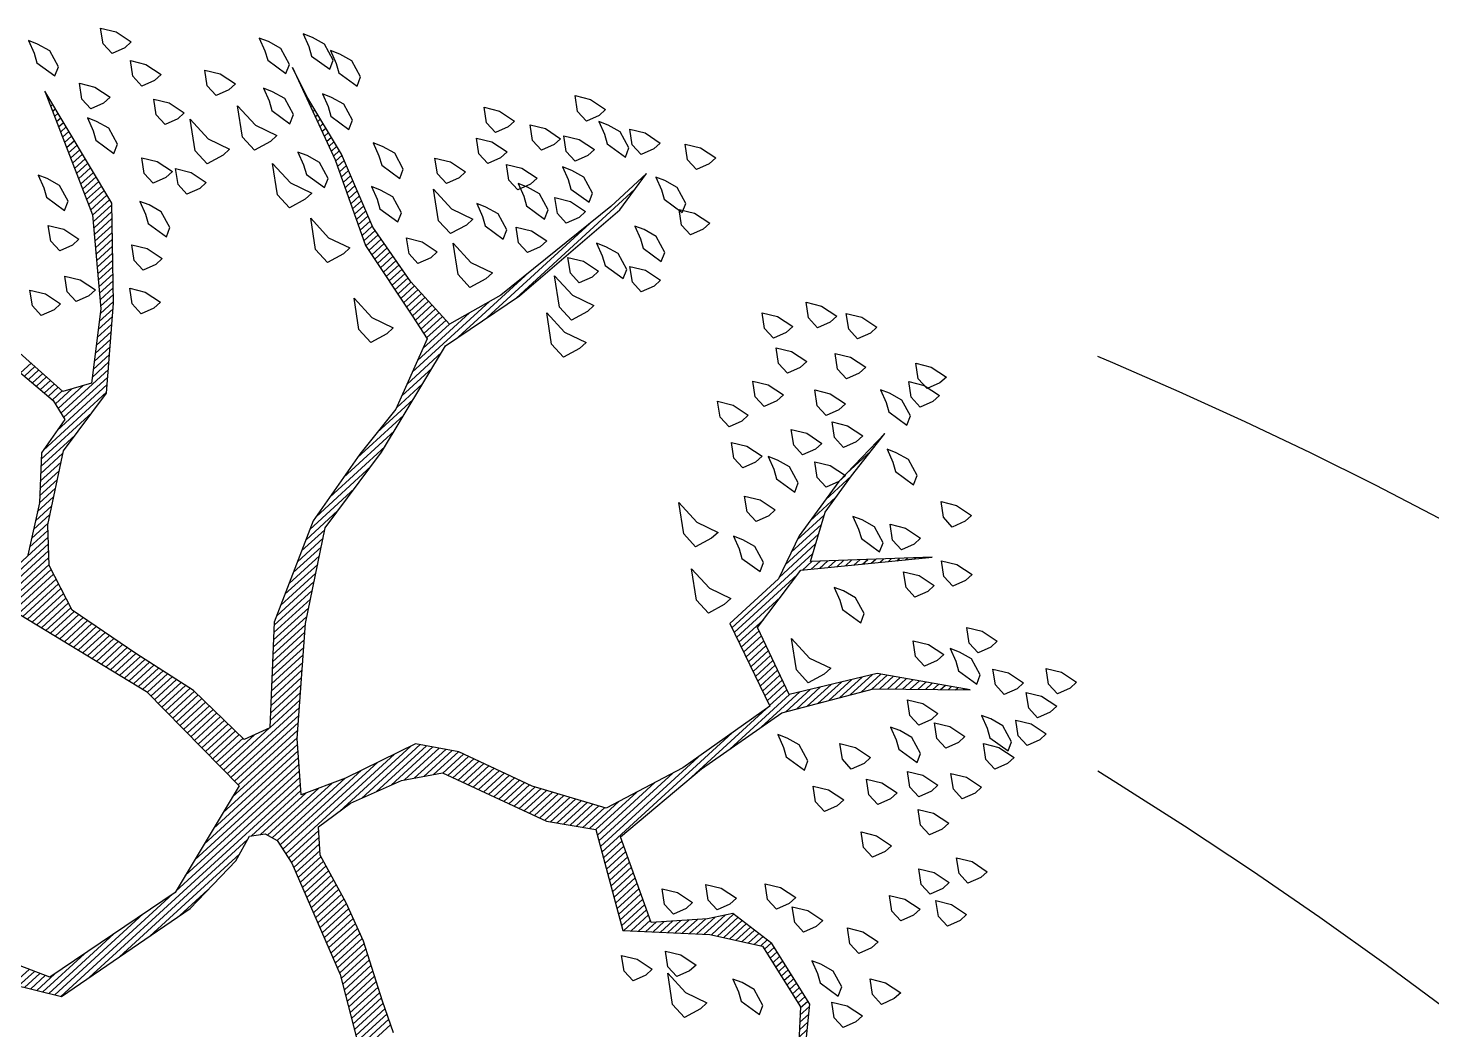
# Model space of a CAD drawing. Header units: metres. Extents: x 2 to 659295185, y -28 to 1124222152.
# Drawn here: x 654971.72 to 654989.59, y 1123196.63 to 1123209.39 of the extents above; entities that cross this region are included whole.
import ezdxf

# ---------------------------------------------------------------- set-up
doc = ezdxf.new("R2010")
doc.units = ezdxf.units.M
doc.header["$MEASUREMENT"] = 0
doc.layers.get('0').update_dxf_attribs({"linetype": 'CONTINUOUS'})
doc.layers.add('Arboles', color=3, linetype='CONTINUOUS')
doc.layers.add('MANZANA', color=30, linetype='CONTINUOUS')

# ---------------------------------------------------------------- blocks, each defined once
blk = doc.blocks.new('*X2402')
at = {"color": 0}
for p, q in [((18.3221, 17.8), (18.3275, 17.8)), ((18.3261, 17.81), (18.3296, 17.81)), ((18.33, 17.82), (18.3316, 17.82)), ((18.3104, 17.77), (18.3213, 17.77)), ((18.3143, 17.78), (18.3234, 17.78)), ((18.3182, 17.79), (18.3254, 17.79)), ((18.3025, 17.75), (18.3171, 17.75)), ((18.3064, 17.76), (18.3192, 17.76)), ((18.2907, 17.72), (18.3109, 17.72)), ((18.2946, 17.73), (18.313, 17.73)), ((18.2986, 17.74), (18.3151, 17.74)), ((18.2789, 17.69), (18.3047, 17.69)), ((18.2829, 17.7), (18.3068, 17.7)), ((18.2868, 17.71), (18.3089, 17.71)), ((18.2671, 17.66), (18.2985, 17.66)), ((18.2711, 17.67), (18.3006, 17.67)), ((18.275, 17.68), (18.3027, 17.68)), ((18.2593, 17.64), (18.2944, 17.64)), ((18.2632, 17.65), (18.2965, 17.65)), ((18.2475, 17.61), (18.2882, 17.61)), ((18.2514, 17.62), (18.2903, 17.62)), ((18.2554, 17.63), (18.2923, 17.63)), ((18.2317, 17.58), (18.2805, 17.58)), ((18.2394, 17.59), (18.284, 17.59)), ((18.2436, 17.6), (18.2861, 17.6)), ((18.2164, 17.56), (18.2628, 17.56)), ((18.2241, 17.57), (18.2717, 17.57)), ((18.1935, 17.53), (18.2364, 17.53)), ((18.2011, 17.54), (18.2452, 17.54)), ((18.2088, 17.55), (18.254, 17.55)), ((18.7131, 17.53), (18.7134, 17.53)), ((18.1706, 17.5), (18.2099, 17.5)), ((18.1782, 17.51), (18.2187, 17.51)), ((18.1858, 17.52), (18.2276, 17.52)), ((18.7035, 17.5), (18.7048, 17.5)), ((18.7067, 17.51), (18.7077, 17.51)), ((18.7099, 17.52), (18.7105, 17.52)), ((18.1553, 17.48), (18.1923, 17.48)), ((18.1629, 17.49), (18.2011, 17.49)), ((18.6971, 17.48), (18.6991, 17.48)), ((18.7003, 17.49), (18.7019, 17.49)), ((17.9316, 17.46), (17.9593, 17.46)), ((17.9329, 17.45), (17.9604, 17.45)), ((18.1323, 17.45), (18.1658, 17.45)), ((18.14, 17.46), (18.1746, 17.46)), ((18.1476, 17.47), (18.1834, 17.47)), ((18.6876, 17.45), (18.6931, 17.45)), ((18.6908, 17.46), (18.6951, 17.46)), ((18.694, 17.47), (18.6971, 17.47)), ((17.9342, 17.44), (17.9614, 17.44)), ((17.9355, 17.43), (17.9624, 17.43)), ((17.9368, 17.42), (17.9635, 17.42)), ((18.0985, 17.42), (18.136, 17.42)), ((18.1103, 17.43), (18.1467, 17.43)), ((18.1221, 17.44), (18.157, 17.44)), ((18.6781, 17.42), (18.6871, 17.42)), ((18.6812, 17.43), (18.6891, 17.43)), ((18.6844, 17.44), (18.6911, 17.44)), ((17.9381, 17.41), (17.9645, 17.41)), ((17.9394, 17.4), (17.9655, 17.4)), ((17.9407, 17.39), (17.9666, 17.39)), ((18.063, 17.39), (18.1038, 17.39)), ((18.0748, 17.4), (18.1146, 17.4)), ((18.0867, 17.41), (18.1253, 17.41)), ((18.6685, 17.39), (18.6811, 17.39)), ((18.6717, 17.4), (18.6831, 17.4)), ((18.6749, 17.41), (18.6851, 17.41)), ((17.9407, 17.37), (17.984, 17.37)), ((17.942, 17.38), (17.9676, 17.38)), ((18.0394, 17.37), (18.0824, 17.37)), ((18.0512, 17.38), (18.0931, 17.38)), ((18.6621, 17.37), (18.6771, 17.37)), ((18.6653, 17.38), (18.6791, 17.38)), ((17.9347, 17.34), (18.0503, 17.34)), ((17.9367, 17.35), (18.061, 17.35)), ((17.9387, 17.36), (18.004, 17.36)), ((18.0276, 17.36), (18.0717, 17.36)), ((18.6513, 17.34), (18.6692, 17.34)), ((18.6555, 17.35), (18.6727, 17.35)), ((18.659, 17.36), (18.6751, 17.36)), ((17.8487, 17.31), (17.9816, 17.31)), ((17.8637, 17.32), (18.0288, 17.32)), ((17.9087, 17.33), (18.0396, 17.33)), ((18.6387, 17.31), (18.6586, 17.31)), ((18.6429, 17.32), (18.6621, 17.32)), ((18.6471, 17.33), (18.6656, 17.33)), ((17.8287, 17.29), (17.887, 17.29)), ((17.8387, 17.3), (17.9283, 17.3)), ((18.6303, 17.29), (18.6515, 17.29)), ((18.6345, 17.3), (18.6551, 17.3)), ((17.7987, 17.26), (17.845, 17.26)), ((17.8087, 17.27), (17.859, 17.27)), ((17.8187, 17.28), (17.873, 17.28)), ((18.6176, 17.26), (18.6409, 17.26)), ((18.6218, 17.27), (18.6445, 17.27)), ((18.626, 17.28), (18.648, 17.28)), ((17.7599, 17.23), (17.803, 17.23)), ((17.7741, 17.24), (17.817, 17.24)), ((17.7884, 17.25), (17.831, 17.25)), ((18.605, 17.23), (18.6303, 17.23)), ((18.6092, 17.24), (18.6339, 17.24)), ((18.6134, 17.25), (18.6374, 17.25)), ((17.717, 17.2), (17.7653, 17.2)), ((17.7313, 17.21), (17.775, 17.21)), ((17.7456, 17.22), (17.789, 17.22)), ((18.5924, 17.2), (18.6215, 17.2)), ((18.5966, 17.21), (18.6233, 17.21)), ((18.6008, 17.22), (18.6268, 17.22)), ((17.5939, 17.19), (17.7568, 17.19)), ((17.5968, 17.18), (17.7482, 17.18)), ((18.5868, 17.18), (18.6189, 17.18)), ((18.5884, 17.19), (18.6202, 17.19)), ((17.5998, 17.17), (17.7396, 17.17)), ((17.6027, 17.16), (17.731, 17.16)), ((17.6056, 17.15), (17.7225, 17.15)), ((18.5821, 17.15), (18.6149, 17.15)), ((18.5837, 17.16), (18.6162, 17.16)), ((18.5853, 17.17), (18.6175, 17.17)), ((17.6085, 17.14), (17.7189, 17.14)), ((17.6115, 17.13), (17.7161, 17.13)), ((17.6144, 17.12), (17.7134, 17.12)), ((18.5774, 17.12), (18.6109, 17.12)), ((18.5789, 17.13), (18.6122, 17.13)), ((18.5805, 17.14), (18.6135, 17.14)), ((17.6173, 17.11), (17.7107, 17.11)), ((17.6203, 17.1), (17.7079, 17.1)), ((18.5742, 17.1), (18.6082, 17.1)), ((18.5758, 17.11), (18.6095, 17.11)), ((17.6232, 17.09), (17.7052, 17.09)), ((17.6261, 17.08), (17.7025, 17.08)), ((17.629, 17.07), (17.6998, 17.07)), ((18.5695, 17.07), (18.6056, 17.07)), ((18.571, 17.08), (18.6056, 17.08)), ((18.5726, 17.09), (18.6069, 17.09)), ((17.632, 17.06), (17.697, 17.06)), ((17.6349, 17.05), (17.6968, 17.05)), ((17.6378, 17.04), (17.6992, 17.04)), ((18.5647, 17.04), (18.6056, 17.04)), ((18.5663, 17.05), (18.6056, 17.05)), ((18.5679, 17.06), (18.6056, 17.06)), ((17.6407, 17.03), (17.7015, 17.03)), ((17.6437, 17.02), (17.7039, 17.02)), ((17.6466, 17.01), (17.7062, 17.01)), ((18.5598, 17.01), (18.6056, 17.01)), ((18.5615, 17.02), (18.6056, 17.02)), ((18.5632, 17.03), (18.6056, 17.03)), ((17.6495, 17), (17.7086, 17)), ((17.6524, 16.99), (17.7109, 16.99)), ((18.5565, 16.99), (18.6056, 16.99)), ((18.5582, 17), (18.6056, 17)), ((17.6554, 16.98), (17.7133, 16.98)), ((17.6583, 16.97), (17.7156, 16.97)), ((17.6612, 16.96), (17.718, 16.96)), ((18.5125, 16.96), (18.6485, 16.96)), ((18.5353, 16.97), (18.6056, 16.97)), ((18.5548, 16.98), (18.6056, 16.98)), ((17.6642, 16.95), (17.7204, 16.95)), ((17.6671, 16.94), (17.7227, 16.94)), ((17.67, 16.93), (17.7251, 16.93)), ((18.4439, 16.93), (18.523, 16.93)), ((18.4668, 16.94), (18.5567, 16.94)), ((18.4896, 16.95), (18.6918, 16.95)), ((18.6009, 16.94), (18.7864, 16.94)), ((18.6675, 16.93), (18.9464, 16.93)), ((17.6729, 16.92), (17.7274, 16.92)), ((17.6759, 16.91), (17.7298, 16.91)), ((18.3608, 16.91), (18.4555, 16.91)), ((18.4211, 16.92), (18.4892, 16.92)), ((18.7342, 16.92), (19.0449, 16.92)), ((17.6788, 16.9), (17.7324, 16.9)), ((17.6817, 16.89), (17.7351, 16.89)), ((17.6846, 16.88), (17.7378, 16.88)), ((18.2095, 16.88), (18.3542, 16.88)), ((18.2545, 16.89), (18.388, 16.89)), ((18.2995, 16.9), (18.4217, 16.9)), ((17.6876, 16.87), (17.7404, 16.87)), ((17.6905, 16.86), (17.7431, 16.86)), ((17.6934, 16.85), (17.7458, 16.85)), ((18.1192, 16.85), (18.2036, 16.85)), ((18.1392, 16.86), (18.2561, 16.86)), ((18.1645, 16.87), (18.3086, 16.87)), ((17.6957, 16.84), (17.7484, 16.84)), ((17.6961, 16.83), (17.7511, 16.83)), ((18.0792, 16.83), (18.1463, 16.83)), ((18.0992, 16.84), (18.1601, 16.84)), ((17.6964, 16.82), (17.7538, 16.82)), ((17.6967, 16.81), (17.7564, 16.81)), ((17.6971, 16.8), (17.7591, 16.8)), ((18.0192, 16.8), (18.1047, 16.8)), ((18.0392, 16.81), (18.1186, 16.81)), ((18.0592, 16.82), (18.1324, 16.82)), ((17.6974, 16.79), (17.7618, 16.79)), ((17.6977, 16.78), (17.7639, 16.78)), ((17.6981, 16.77), (17.7645, 16.77)), ((17.9635, 16.77), (18.0632, 16.77)), ((17.9792, 16.78), (18.0771, 16.78)), ((17.9992, 16.79), (18.0909, 16.79)), ((17.6984, 16.76), (17.7651, 16.76)), ((17.6987, 16.75), (17.7657, 16.75)), ((17.6991, 16.74), (17.7664, 16.74)), ((17.9335, 16.74), (18.0217, 16.74)), ((17.9435, 16.75), (18.0355, 16.75)), ((17.9535, 16.76), (18.0494, 16.76)), ((17.6994, 16.73), (17.767, 16.73)), ((17.6997, 16.72), (17.7676, 16.72)), ((17.9135, 16.72), (17.9979, 16.72)), ((17.9235, 16.73), (18.0084, 16.73)), ((17.7001, 16.71), (17.7682, 16.71)), ((17.7004, 16.7), (17.7689, 16.7)), ((17.7007, 16.69), (17.7695, 16.69)), ((17.8835, 16.69), (17.9662, 16.69)), ((17.8935, 16.7), (17.9768, 16.7)), ((17.9035, 16.71), (17.9873, 16.71)), ((17.7011, 16.68), (17.7701, 16.68)), ((17.7014, 16.67), (17.7707, 16.67)), ((17.7017, 16.66), (17.7714, 16.66)), ((17.8535, 16.66), (17.9345, 16.66)), ((17.8635, 16.67), (17.9451, 16.67)), ((17.8735, 16.68), (17.9556, 16.68)), ((17.7021, 16.65), (17.772, 16.65)), ((17.7024, 16.64), (17.7924, 16.64)), ((17.8335, 16.64), (17.9134, 16.64)), ((17.8435, 16.65), (17.924, 16.65)), ((17.7027, 16.63), (17.8224, 16.63)), ((17.7031, 16.62), (17.8923, 16.62)), ((17.7034, 16.61), (17.8818, 16.61)), ((17.8235, 16.63), (17.9029, 16.63)), ((17.1231, 16.6), (17.1663, 16.6)), ((17.1297, 16.59), (17.1713, 16.59)), ((17.1364, 16.58), (17.1763, 16.58)), ((17.6798, 16.58), (17.8501, 16.58)), ((17.7037, 16.6), (17.8712, 16.6)), ((17.7041, 16.59), (17.8606, 16.59)), ((17.1431, 16.57), (17.1813, 16.57)), ((17.1497, 16.56), (17.1971, 16.56)), ((17.1564, 16.55), (17.2651, 16.55)), ((17.5785, 16.55), (17.8258, 16.55)), ((17.6123, 16.56), (17.8338, 16.56)), ((17.646, 16.57), (17.8418, 16.57)), ((17.163, 16.54), (17.3331, 16.54)), ((17.1697, 16.53), (17.401, 16.53)), ((17.511, 16.53), (17.8098, 16.53)), ((17.5448, 16.54), (17.8178, 16.54)), ((17.1764, 16.52), (17.469, 16.52)), ((17.2412, 16.51), (17.7938, 16.51)), ((17.3112, 16.5), (17.6466, 16.5)), ((17.4773, 16.52), (17.8018, 16.52)), ((17.6564, 16.5), (17.7858, 16.5)), ((17.3812, 16.49), (17.6166, 16.49)), ((17.4512, 16.48), (17.5245, 16.48)), ((17.6714, 16.49), (17.7899, 16.49)), ((17.6804, 16.48), (17.8149, 16.48)), ((17.6837, 16.47), (17.8399, 16.47)), ((17.6855, 16.45), (17.8986, 16.45)), ((17.687, 16.46), (17.8649, 16.46)), ((17.6805, 16.42), (17.7592, 16.42)), ((17.6822, 16.43), (17.9666, 16.43)), ((17.6839, 16.44), (17.9326, 16.44)), ((17.8145, 16.42), (18.0006, 16.42)), ((17.6722, 16.39), (17.7352, 16.39)), ((17.6757, 16.4), (17.7432, 16.4)), ((17.6789, 16.41), (17.7512, 16.41)), ((17.8617, 16.41), (18.0157, 16.41)), ((17.8916, 16.4), (18.0232, 16.4)), ((17.9216, 16.39), (18.0307, 16.39)), ((17.6618, 16.36), (17.7239, 16.36)), ((17.6653, 16.37), (17.7264, 16.37)), ((17.6687, 16.38), (17.7289, 16.38)), ((17.9473, 16.38), (18.0382, 16.38)), ((17.9633, 16.37), (18.0457, 16.37)), ((17.9793, 16.36), (18.0532, 16.36)), ((17.6549, 16.34), (17.7189, 16.34)), ((17.6584, 16.35), (17.7214, 16.35)), ((17.9953, 16.35), (18.0607, 16.35)), ((18.0106, 16.34), (18.0651, 16.34)), ((17.6445, 16.31), (17.7114, 16.31)), ((17.648, 16.32), (17.7139, 16.32)), ((17.6514, 16.33), (17.7164, 16.33)), ((18.0147, 16.33), (18.0692, 16.33)), ((18.0189, 16.32), (18.0733, 16.32)), ((18.0231, 16.31), (18.0774, 16.31)), ((17.6341, 16.28), (17.7038, 16.28)), ((17.6376, 16.29), (17.7064, 16.29)), ((17.6411, 16.3), (17.7089, 16.3)), ((18.0272, 16.3), (18.0816, 16.3)), ((18.0314, 16.29), (18.0857, 16.29)), ((18.0356, 16.28), (18.0898, 16.28)), ((17.6272, 16.26), (17.6971, 16.26)), ((17.6307, 16.27), (17.7005, 16.27)), ((18.0397, 16.27), (18.0939, 16.27)), ((18.0439, 16.26), (18.098, 16.26)), ((17.6168, 16.23), (17.6871, 16.23)), ((17.6203, 16.24), (17.6905, 16.24)), ((17.6237, 16.25), (17.6938, 16.25)), ((18.0481, 16.25), (18.1021, 16.25)), ((18.0522, 16.24), (18.1063, 16.24)), ((18.0564, 16.23), (18.1104, 16.23)), ((18.9115, 16.23), (18.9795, 16.23)), ((18.9759, 16.24), (19.0395, 16.24)), ((17.6064, 16.2), (17.6766, 16.2)), ((17.6099, 16.21), (17.6805, 16.21)), ((17.6134, 16.22), (17.6838, 16.22)), ((18.0606, 16.22), (18.1145, 16.22)), ((18.0647, 16.21), (18.1186, 16.21)), ((18.0689, 16.2), (18.1236, 16.2)), ((18.7941, 16.2), (18.873, 16.2)), ((18.8191, 16.21), (18.8896, 16.21)), ((18.8615, 16.22), (18.9295, 16.22)), ((17.5981, 16.18), (17.6673, 16.18)), ((17.603, 16.19), (17.6719, 16.19)), ((18.0731, 16.19), (18.1296, 16.19)), ((18.0772, 16.18), (18.1356, 16.18)), ((18.7441, 16.18), (18.8396, 16.18)), ((18.7691, 16.19), (18.8563, 16.19)), ((17.5821, 16.15), (17.6535, 16.15)), ((17.5874, 16.16), (17.6581, 16.16)), ((17.5928, 16.17), (17.6627, 16.17)), ((18.0814, 16.17), (18.1416, 16.17)), ((18.0856, 16.16), (18.1476, 16.16)), ((18.0897, 16.15), (18.1536, 16.15)), ((18.6054, 16.15), (18.7201, 16.15)), ((18.6084, 16.16), (18.7734, 16.16)), ((18.6114, 16.17), (18.823, 16.17)), ((18.7869, 16.16), (18.812, 16.16)), ((18.8002, 16.15), (18.8237, 16.15)), ((17.5661, 16.12), (17.6396, 16.12)), ((17.5714, 16.13), (17.6443, 16.13)), ((17.5768, 16.14), (17.6489, 16.14)), ((18.0939, 16.14), (18.1596, 16.14)), ((18.1004, 16.13), (18.1656, 16.13)), ((18.1082, 16.12), (18.1716, 16.12)), ((18.5964, 16.12), (18.6429, 16.12)), ((18.5994, 16.13), (18.6461, 16.13)), ((18.6024, 16.14), (18.6667, 16.14)), ((18.8135, 16.14), (18.8354, 16.14)), ((18.8269, 16.13), (18.847, 16.13)), ((18.8402, 16.12), (18.8587, 16.12)), ((17.5501, 16.09), (17.6259, 16.09)), ((17.5554, 16.1), (17.6304, 16.1)), ((17.5608, 16.11), (17.635, 16.11)), ((18.116, 16.11), (18.1776, 16.11)), ((18.1237, 16.1), (18.1836, 16.1)), ((18.1315, 16.09), (18.1896, 16.09)), ((18.5874, 16.09), (18.6336, 16.09)), ((18.5904, 16.1), (18.6367, 16.1)), ((18.5934, 16.11), (18.6398, 16.11)), ((18.8535, 16.11), (18.8704, 16.11)), ((18.8669, 16.1), (18.882, 16.1)), ((18.8802, 16.09), (18.8937, 16.09)), ((17.5394, 16.07), (17.6174, 16.07)), ((17.5448, 16.08), (17.6216, 16.08)), ((18.1393, 16.08), (18.1956, 16.08)), ((18.1471, 16.07), (18.2239, 16.07)), ((18.5814, 16.07), (18.6273, 16.07)), ((18.5844, 16.08), (18.6304, 16.08)), ((18.8935, 16.08), (18.9054, 16.08)), ((18.9069, 16.07), (18.917, 16.07)), ((17.5234, 16.05), (17.6088, 16.05)), ((17.5341, 16.06), (17.6131, 16.06)), ((18.1444, 16.04), (18.3379, 16.04)), ((18.1497, 16.05), (18.2999, 16.05)), ((18.1549, 16.06), (18.2619, 16.06)), ((18.5724, 16.04), (18.6179, 16.04)), ((18.5754, 16.05), (18.6211, 16.05)), ((18.5784, 16.06), (18.6242, 16.06)), ((18.9202, 16.06), (18.9287, 16.06)), ((18.9335, 16.05), (18.9404, 16.05)), ((18.9469, 16.04), (18.952, 16.04)), ((18.1287, 16.01), (18.1773, 16.01)), ((18.1339, 16.02), (18.4746, 16.02)), ((18.1392, 16.03), (18.3946, 16.03)), ((18.3591, 16.01), (18.5546, 16.01)), ((18.5634, 16.01), (18.6086, 16.01)), ((18.5664, 16.02), (18.6117, 16.02)), ((18.5694, 16.03), (18.6148, 16.03)), ((18.9602, 16.03), (18.9637, 16.03)), ((18.9735, 16.02), (18.9754, 16.02)), ((18.9869, 16.01), (18.987, 16.01)), ((18.1182, 15.99), (18.1688, 15.99)), ((18.1235, 16), (18.173, 16)), ((18.4501, 16), (18.6064, 16)), ((18.5234, 15.99), (18.6244, 15.99)), ((18.1025, 15.96), (18.1562, 15.96)), ((18.1077, 15.97), (18.1604, 15.97)), ((18.113, 15.98), (18.1646, 15.98)), ((18.5781, 15.98), (18.6424, 15.98)), ((18.5971, 15.97), (18.6604, 15.97)), ((18.6161, 15.96), (18.6784, 15.96)), ((18.0868, 15.93), (18.1436, 15.93)), ((18.092, 15.94), (18.1478, 15.94)), ((18.0973, 15.95), (18.152, 15.95)), ((18.6351, 15.95), (18.6964, 15.95)), ((18.6541, 15.94), (18.7144, 15.94)), ((18.6731, 15.93), (18.7324, 15.93)), ((18.0711, 15.9), (18.1309, 15.9)), ((18.0763, 15.91), (18.1351, 15.91)), ((18.0816, 15.92), (18.1394, 15.92)), ((18.6921, 15.92), (18.7504, 15.92)), ((18.7111, 15.91), (18.7628, 15.91)), ((18.7301, 15.9), (18.7704, 15.9)), ((18.0627, 15.88), (18.1225, 15.88)), ((18.0658, 15.89), (18.1267, 15.89)), ((18.7421, 15.89), (18.7781, 15.89)), ((18.7528, 15.88), (18.7857, 15.88)), ((18.0727, 15.87), (18.1183, 15.87)), ((18.0827, 15.86), (18.1141, 15.86)), ((18.0927, 15.85), (18.1197, 15.85)), ((18.7634, 15.87), (18.7934, 15.87)), ((18.7741, 15.86), (18.801, 15.86)), ((18.7848, 15.85), (18.8087, 15.85)), ((18.1027, 15.84), (18.1322, 15.84)), ((18.1127, 15.83), (18.1447, 15.83)), ((18.1227, 15.82), (18.1572, 15.82)), ((18.7954, 15.84), (18.8163, 15.84)), ((18.8061, 15.83), (18.824, 15.83)), ((18.8168, 15.82), (18.8316, 15.82)), ((18.1327, 15.81), (18.1697, 15.81)), ((18.1427, 15.8), (18.1822, 15.8)), ((18.8274, 15.81), (18.8393, 15.81)), ((18.8381, 15.8), (18.8469, 15.8)), ((18.1527, 15.79), (18.1947, 15.79)), ((18.1627, 15.78), (18.2105, 15.78)), ((18.1727, 15.77), (18.2271, 15.77)), ((18.8488, 15.79), (18.8545, 15.79)), ((18.8594, 15.78), (18.8622, 15.78)), ((18.182, 15.76), (18.2403, 15.76)), ((18.189, 15.75), (18.2422, 15.75)), ((18.196, 15.74), (18.244, 15.74)), ((18.203, 15.73), (18.2458, 15.73)), ((18.21, 15.72), (18.2476, 15.72)), ((18.217, 15.71), (18.2494, 15.71)), ((18.224, 15.7), (18.2512, 15.7)), ((18.231, 15.69), (18.2531, 15.69)), ((18.2367, 15.66), (18.2553, 15.66)), ((18.238, 15.68), (18.2549, 15.68)), ((18.2385, 15.67), (18.2567, 15.67)), ((18.231, 15.63), (18.2497, 15.63)), ((18.2329, 15.64), (18.2515, 15.64)), ((18.2348, 15.65), (18.2534, 15.65)), ((18.2273, 15.61), (18.2459, 15.61)), ((18.2292, 15.62), (18.2478, 15.62)), ((18.2217, 15.58), (18.2403, 15.58)), ((18.2235, 15.59), (18.2422, 15.59)), ((18.2254, 15.6), (18.244, 15.6)), ((18.216, 15.55), (18.2347, 15.55)), ((18.2179, 15.56), (18.2365, 15.56)), ((18.2198, 15.57), (18.2384, 15.57)), ((18.1932, 15.52), (18.2171, 15.52)), ((18.2032, 15.53), (18.2284, 15.53)), ((18.2132, 15.54), (18.2328, 15.54)), ((18.1732, 15.5), (18.1946, 15.5)), ((18.1832, 15.51), (18.2059, 15.51))]:
    blk.add_line(p, q, dxfattribs=at)
blk = doc.blocks.new('ARBUSTO6')
at = {"layer": 'Arboles', "color": 7}
for points in [[(-0.1493, 0.6841), (-0.0473, 0.3354), (-0.0388, 0.0803), (-0.2684, 0.0122), (-0.5575, 0.0548), (-0.6256, 0.1908)], [(-0.6511, 0.1398), (-0.566, 0.0122), (-0.2684, -0.0303), (-0.1408, -0.0218), (-0.0898, -0.0048), (-0.0643, -0.0218), (-0.0558, -0.0473), (-0.0643, -0.0983), (-0.1408, -0.3194), (-0.2089, -0.447)], [(-0.1408, -0.4725), (-0.1153, -0.413), (-0.0643, -0.3024), (-0.0388, -0.2259), (-0.0133, -0.1238), (0.0207, -0.0813), (0.0973, -0.0898), (0.1993, -0.1238), (0.2674, -0.1663), (0.3524, -0.3704), (0.4119, -0.447), (0.3184, -0.6256), (0.4374, -0.7446), (0.497, -0.8297), (0.4715, -0.9657), (0.4034, -1.0338)], [(0.4119, -1.0423), (0.4885, -0.9742), (0.514, -0.8382), (0.497, -0.7446), (0.4544, -0.7191), (0.3694, -0.6511), (0.4374, -0.4895), (0.6415, -0.498), (0.8286, -0.5235), (0.9902, -0.6086), (1.1263, -0.7361), (1.0157, -0.5915), (0.8626, -0.5065), (0.9052, -0.3704), (1.0412, -0.3449), (1.2453, -0.498), (1.0667, -0.3449), (1.1518, -0.2939), (1.2368, -0.2769), (1.3389, -0.2599), (1.2113, -0.2684), (1.0837, -0.2939), (0.9987, -0.3279), (0.8711, -0.3279), (0.8201, -0.498), (0.616, -0.4725), (0.4544, -0.43), (0.3779, -0.3024), (0.3184, -0.1578), (0.2674, -0.0898), (0.1228, -0.0473), (0.0378, -0.0133), (0.1058, 0.0718), (0.2674, 0.2248), (0.4204, 0.3354), (0.599, 0.3694), (0.8286, 0.4374), (0.9987, 0.4119), (1.2538, 0.4034), (1.3389, 0.4204), (1.2453, 0.4204), (0.9732, 0.4374), (0.8626, 0.463), (0.8626, 0.5735), (0.8796, 0.7011), (0.9307, 0.8456), (0.9562, 0.9732), (0.9732, 1.0327), (0.9137, 0.8456), (0.8456, 0.6841), (0.8201, 0.5225), (0.8116, 0.4715), (0.6755, 0.4119), (0.565, 0.3949), (0.4119, 0.3609), (0.2248, 0.2674), (0.0803, 0.1228), (0.0293, 0.1398), (0.0207, 0.2759), (-0.0133, 0.4034), (-0.0473, 0.548), (-0.0218, 0.6415), (0.0293, 0.7011), (0.1483, 0.7861), (0.2844, 0.8116), (0.4119, 0.9307), (0.5395, 1.0753), (0.5905, 1.3219), (0.497, 1.0838), (0.3864, 0.9392), (0.2759, 0.8456), (0.2248, 0.8712), (0.1993, 1.1178)], [(0.1738, 1.0667), (0.1993, 0.8712), (0.1908, 0.8286), (0.1143, 0.8116), (0.0463, 0.7436), (-0.0388, 0.6841)]]:
    blk.add_lwpolyline(points, dxfattribs=at)
at = {"layer": 'Arboles'}
for points in [[(0.6245, 1.3899), (0.616, 1.3729), (0.6245, 1.3304), (0.6415, 1.3389), (0.65, 1.3729), (0.6415, 1.3984), (0.633, 1.4154)], [(0.7606, 1.2793), (0.7351, 1.2879), (0.7351, 1.3134), (0.7521, 1.3389), (0.7691, 1.3134), (0.7776, 1.2793)], [(0.6585, 1.2283), (0.633, 1.2368), (0.633, 1.2623), (0.65, 1.2879), (0.667, 1.2623), (0.6755, 1.2283)], [(0.7606, 1.1943), (0.7351, 1.2028), (0.7351, 1.2283), (0.7521, 1.2538), (0.7691, 1.2283), (0.7776, 1.1943)], [(0.6075, 1.2028), (0.599, 1.1858), (0.6075, 1.1433), (0.6245, 1.1518), (0.633, 1.1858), (0.6245, 1.2113), (0.616, 1.2283)], [(0.463, 1.1858), (0.4544, 1.1688), (0.463, 1.1263), (0.48, 1.1348), (0.4885, 1.1688), (0.48, 1.1943), (0.4715, 1.2113)], [(0.7436, 1.1093), (0.7181, 1.1178), (0.7181, 1.1433), (0.7351, 1.1688), (0.7521, 1.1433), (0.7606, 1.1093)], [(0.8541, 1.0838), (0.8286, 1.0923), (0.8286, 1.1178), (0.8456, 1.1433), (0.8626, 1.1178), (0.8711, 1.0838)], [(0.4289, 1.0667), (0.4034, 1.0753), (0.4034, 1.1008), (0.4204, 1.1263), (0.4374, 1.1008), (0.4459, 1.0667)], [(0.9562, 1.0923), (0.9477, 1.0753), (0.9562, 1.0327), (0.9732, 1.0412), (0.9817, 1.0753), (0.9732, 1.1008), (0.9647, 1.1178)], [(0.65, 1.0412), (0.6245, 1.0497), (0.6245, 1.0753), (0.6415, 1.1008), (0.6585, 1.0753), (0.667, 1.0412)], [(0.7606, 0.9987), (0.7266, 1.0072), (0.7266, 1.0412), (0.7606, 1.0923), (0.7606, 1.0412), (0.7776, 0.9987)], [(0.3184, 0.9987), (0.2929, 1.0072), (0.2929, 1.0327), (0.3099, 1.0582), (0.3269, 1.0327), (0.3354, 0.9987)], [(1.0242, 1.0412), (1.0157, 1.0242), (1.0242, 0.9817), (1.0412, 0.9902), (1.0497, 1.0242), (1.0412, 1.0497), (1.0327, 1.0667)], [(0.3864, 0.9732), (0.3609, 0.9817), (0.3609, 1.0072), (0.3779, 1.0327), (0.3949, 1.0072), (0.4034, 0.9732)], [(0.5735, 1.0157), (0.565, 0.9987), (0.5735, 0.9562), (0.5905, 0.9647), (0.599, 0.9987), (0.5905, 1.0242), (0.582, 1.0412)], [(0.6841, 0.9817), (0.6585, 0.9902), (0.6585, 1.0157), (0.6755, 1.0412), (0.6926, 1.0157), (0.7011, 0.9817)], [(0.8456, 0.9562), (0.8116, 0.9647), (0.8116, 0.9987), (0.8456, 1.0497), (0.8456, 0.9987), (0.8626, 0.9562)], [(0.8967, 1.0157), (0.8881, 0.9987), (0.8967, 0.9562), (0.9137, 0.9647), (0.9222, 0.9987), (0.9137, 1.0242), (0.9052, 1.0412)], [(1.0412, 0.9817), (1.0327, 0.9647), (1.0412, 0.9222), (1.0582, 0.9307), (1.0667, 0.9647), (1.0582, 0.9902), (1.0497, 1.0072)], [(0.5225, 0.9307), (0.497, 0.9392), (0.497, 0.9647), (0.514, 0.9902), (0.531, 0.9647), (0.5395, 0.9307)], [(0.9732, 0.9307), (0.9647, 0.9137), (0.9732, 0.8712), (0.9902, 0.8797), (0.9987, 0.9137), (0.9902, 0.9392), (0.9817, 0.9562)], [(0.463, 0.8712), (0.4374, 0.8797), (0.4374, 0.9052), (0.4544, 0.9307), (0.4715, 0.9052), (0.48, 0.8712)], [(0.8201, 0.8286), (0.7861, 0.8371), (0.7861, 0.8712), (0.8201, 0.9222), (0.8201, 0.8712), (0.8371, 0.8286)], [(0.8626, 0.8797), (0.8541, 0.8626), (0.8626, 0.8201), (0.8796, 0.8286), (0.8881, 0.8626), (0.8796, 0.8882), (0.8711, 0.9052)], [(0.9817, 0.7946), (0.9732, 0.7776), (0.9817, 0.7351), (0.9987, 0.7436), (1.0072, 0.7776), (0.9987, 0.8031), (0.9902, 0.8201)], [(0.8031, 0.7011), (0.7691, 0.7096), (0.7691, 0.7436), (0.8031, 0.7946), (0.8031, 0.7436), (0.8201, 0.7011)], [(0.9222, 0.7351), (0.9137, 0.7181), (0.9222, 0.6756), (0.9392, 0.6841), (0.9477, 0.7181), (0.9392, 0.7436), (0.9307, 0.7606)], [(1.0667, 0.6586), (1.0412, 0.6671), (1.0412, 0.6926), (1.0582, 0.7181), (1.0752, 0.6926), (1.0837, 0.6586)], [(1.2028, 0.6671), (1.1773, 0.6756), (1.1773, 0.7011), (1.1943, 0.7266), (1.2113, 0.7011), (1.2198, 0.6671)], [(1.1518, 0.633), (1.1263, 0.6415), (1.1263, 0.6671), (1.1433, 0.6926), (1.1603, 0.6671), (1.1688, 0.633)], [(1.0157, 0.582), (0.9817, 0.5905), (0.9817, 0.6245), (1.0157, 0.6756), (1.0157, 0.6245), (1.0327, 0.582)], [(0.7606, 0.531), (0.7266, 0.5395), (0.7266, 0.5735), (0.7606, 0.6245), (0.7606, 0.5735), (0.7776, 0.531)], [(0.9222, 0.582), (0.8967, 0.5905), (0.8967, 0.616), (0.9137, 0.6415), (0.9307, 0.616), (0.9392, 0.582)], [(1.2453, 0.582), (1.2198, 0.5905), (1.2198, 0.616), (1.2368, 0.6415), (1.2538, 0.616), (1.2623, 0.582)], [(1.3474, 0.565), (1.3218, 0.5735), (1.3218, 0.599), (1.3389, 0.6245), (1.3559, 0.599), (1.3644, 0.565)], [(1.0497, 0.5735), (1.0412, 0.5565), (1.0497, 0.514), (1.0667, 0.5225), (1.0752, 0.5565), (1.0667, 0.582), (1.0582, 0.599)], [(1.1603, 0.5565), (1.1348, 0.565), (1.1348, 0.5905), (1.1518, 0.616), (1.1688, 0.5905), (1.1773, 0.5565)], [(0.9732, 0.48), (0.9392, 0.4885), (0.9392, 0.5225), (0.9732, 0.5735), (0.9732, 0.5225), (0.9902, 0.48)], [(1.1348, 0.548), (1.1263, 0.531), (1.1348, 0.4885), (1.1518, 0.497), (1.1603, 0.531), (1.1518, 0.5565), (1.1433, 0.5735)], [(1.2793, 0.5225), (1.2538, 0.531), (1.2538, 0.5565), (1.2708, 0.582), (1.2878, 0.5565), (1.2963, 0.5225)], [(1.3304, 0.531), (1.3218, 0.514), (1.3304, 0.4715), (1.3474, 0.48), (1.3559, 0.514), (1.3474, 0.5395), (1.3389, 0.5565)], [(1.2198, 0.514), (1.2113, 0.497), (1.2198, 0.4545), (1.2368, 0.463), (1.2453, 0.497), (1.2368, 0.5225), (1.2283, 0.5395)], [(1.0922, 0.4545), (1.0667, 0.463), (1.0667, 0.4885), (1.0837, 0.514), (1.1007, 0.4885), (1.1092, 0.4545)], [(1.1858, 0.4459), (1.1603, 0.4545), (1.1603, 0.48), (1.1773, 0.5055), (1.1943, 0.48), (1.2028, 0.4459)], [(1.3814, 0.4459), (1.3559, 0.4545), (1.3559, 0.48), (1.3729, 0.5055), (1.3899, 0.48), (1.3984, 0.4459)], [(1.4409, 0.3524), (1.4154, 0.3609), (1.4154, 0.3864), (1.4324, 0.4119), (1.4494, 0.3864), (1.4579, 0.3524)], [(1.0752, 0.3014), (1.0412, 0.3099), (1.0412, 0.3439), (1.0752, 0.3949), (1.0752, 0.3439), (1.0922, 0.3014)], [(1.1263, 0.3439), (1.1007, 0.3524), (1.1007, 0.3779), (1.1178, 0.4034), (1.1348, 0.3779), (1.1433, 0.3439)], [(1.1688, 0.3609), (1.1603, 0.3439), (1.1688, 0.3014), (1.1858, 0.3099), (1.1943, 0.3439), (1.1858, 0.3694), (1.1773, 0.3864)], [(1.3389, 0.3779), (1.3304, 0.3609), (1.3389, 0.3184), (1.3559, 0.3269), (1.3644, 0.3609), (1.3559, 0.3864), (1.3474, 0.4034)], [(1.0157, 0.2589), (0.9817, 0.2674), (0.9817, 0.3014), (1.0157, 0.3524), (1.0157, 0.3014), (1.0327, 0.2589)], [(1.2453, 0.3354), (1.2368, 0.3184), (1.2453, 0.2759), (1.2623, 0.2844), (1.2708, 0.3184), (1.2623, 0.3439), (1.2538, 0.3609)], [(1.3474, 0.2674), (1.3218, 0.2759), (1.3218, 0.3014), (1.3389, 0.3269), (1.3559, 0.3014), (1.3644, 0.2674)], [(1.2028, 0.2504), (1.1773, 0.2589), (1.1773, 0.2844), (1.1943, 0.3099), (1.2113, 0.2844), (1.2198, 0.2504)], [(1.3304, 0.0122), (1.3048, 0.0207), (1.3048, 0.0463), (1.3218, 0.0718), (1.3389, 0.0463), (1.3474, 0.0122)], [(1.4069, -0.0303), (1.3814, -0.0218), (1.3814, 0.0037), (1.3984, 0.0292), (1.4154, 0.0037), (1.4239, -0.0303)], [(1.1518, -0.0558), (1.1263, -0.0473), (1.1263, -0.0218), (1.1433, 0.0037), (1.1603, -0.0218), (1.1688, -0.0558)], [(1.3048, -0.0558), (1.2793, -0.0473), (1.2793, -0.0218), (1.2963, 0.0037), (1.3133, -0.0218), (1.3218, -0.0558)], [(1.2283, -0.0728), (1.2028, -0.0643), (1.2028, -0.0388), (1.2198, -0.0133), (1.2368, -0.0388), (1.2453, -0.0728)], [(1.4494, -0.0983), (1.4239, -0.0898), (1.4239, -0.0643), (1.4409, -0.0388), (1.4579, -0.0643), (1.4664, -0.0983)], [(1.1178, -0.1323), (1.0922, -0.1238), (1.0922, -0.0983), (1.1092, -0.0728), (1.1263, -0.0983), (1.1348, -0.1323)], [(0.9562, -0.1834), (0.9222, -0.1748), (0.9222, -0.1408), (0.9562, -0.0898), (0.9562, -0.1408), (0.9732, -0.1834)], [(1.3048, -0.1663), (1.2793, -0.1578), (1.2793, -0.1323), (1.2963, -0.1068), (1.3133, -0.1323), (1.3218, -0.1663)], [(1.3814, -0.1408), (1.3559, -0.1323), (1.3559, -0.1068), (1.3729, -0.0813), (1.3899, -0.1068), (1.3984, -0.1408)], [(1.2198, -0.1919), (1.1943, -0.1834), (1.1943, -0.1578), (1.2113, -0.1323), (1.2283, -0.1578), (1.2368, -0.1919)], [(1.1348, -0.1663), (1.1263, -0.1834), (1.1348, -0.2259), (1.1518, -0.2174), (1.1603, -0.1834), (1.1518, -0.1578), (1.1433, -0.1408)], [(1.0667, -0.2259), (1.0412, -0.2174), (1.0412, -0.1919), (1.0582, -0.1663), (1.0752, -0.1919), (1.0837, -0.2259)], [(1.2878, -0.2344), (1.2623, -0.2259), (1.2623, -0.2004), (1.2793, -0.1748), (1.2963, -0.2004), (1.3048, -0.2344)], [(0.8881, -0.2939), (0.8541, -0.2854), (0.8541, -0.2514), (0.8881, -0.2004), (0.8881, -0.2514), (0.9052, -0.2939)], [(0.9817, -0.2344), (0.9732, -0.2514), (0.9817, -0.2939), (0.9987, -0.2854), (1.0072, -0.2514), (0.9987, -0.2259), (0.9902, -0.2089)], [(1.2113, -0.2684), (1.1858, -0.2599), (1.1858, -0.2344), (1.2028, -0.2089), (1.2198, -0.2344), (1.2283, -0.2684)], [(1.3814, -0.2174), (1.3729, -0.2344), (1.3814, -0.2769), (1.3984, -0.2684), (1.4069, -0.2344), (1.3984, -0.2089), (1.3899, -0.1919)], [(1.4834, -0.2599), (1.4579, -0.2514), (1.4579, -0.2259), (1.4749, -0.2004), (1.4919, -0.2259), (1.5004, -0.2599)], [(1.4494, -0.2769), (1.4239, -0.2684), (1.4239, -0.2429), (1.4409, -0.2174), (1.4579, -0.2429), (1.4664, -0.2769)], [(1.3133, -0.3109), (1.3048, -0.3279), (1.3133, -0.3704), (1.3304, -0.3619), (1.3389, -0.3279), (1.3304, -0.3024), (1.3218, -0.2854)], [(1.1773, -0.3619), (1.1688, -0.3789), (1.1773, -0.4215), (1.1943, -0.413), (1.2028, -0.3789), (1.1943, -0.3534), (1.1858, -0.3364)], [(1.2368, -0.4555), (1.2113, -0.447), (1.2113, -0.4215), (1.2283, -0.396), (1.2453, -0.4215), (1.2538, -0.4555)], [(0.9392, -0.5235), (0.9052, -0.515), (0.9052, -0.481), (0.9392, -0.43), (0.9392, -0.481), (0.9562, -0.5235)], [(1.0582, -0.4385), (1.0497, -0.4555), (1.0582, -0.498), (1.0752, -0.4895), (1.0837, -0.4555), (1.0752, -0.43), (1.0667, -0.413)], [(1.3389, -0.4895), (1.3133, -0.481), (1.3133, -0.4555), (1.3304, -0.43), (1.3474, -0.4555), (1.3559, -0.4895)], [(1.1943, -0.5405), (1.1688, -0.532), (1.1688, -0.5065), (1.1858, -0.481), (1.2028, -0.5065), (1.2113, -0.5405)], [(1.2623, -0.5745), (1.2368, -0.566), (1.2368, -0.5405), (1.2538, -0.515), (1.2708, -0.5405), (1.2793, -0.5745)], [(0.7861, -0.5745), (0.7776, -0.5915), (0.7861, -0.6341), (0.8031, -0.6256), (0.8116, -0.5915), (0.8031, -0.566), (0.7946, -0.549)], [(1.1178, -0.6511), (1.0922, -0.6426), (1.0922, -0.6171), (1.1092, -0.5915), (1.1263, -0.6171), (1.1348, -0.6511)], [(0.4374, -0.6766), (0.4119, -0.6681), (0.4119, -0.6426), (0.4289, -0.6171), (0.4459, -0.6426), (0.4544, -0.6766)], [(0.8796, -0.7021), (0.8541, -0.6936), (0.8541, -0.6681), (0.8711, -0.6426), (0.8881, -0.6681), (0.8967, -0.7021)], [(1.2113, -0.7021), (1.1858, -0.6936), (1.1858, -0.6681), (1.2028, -0.6426), (1.2198, -0.6681), (1.2283, -0.7021)], [(0.2929, -0.7191), (0.2674, -0.7106), (0.2674, -0.6851), (0.2844, -0.6596), (0.3014, -0.6851), (0.3099, -0.7191)], [(0.5055, -0.7276), (0.48, -0.7191), (0.48, -0.6936), (0.497, -0.6681), (0.514, -0.6936), (0.5225, -0.7276)], [(0.7861, -0.7276), (0.7606, -0.7191), (0.7606, -0.6936), (0.7776, -0.6681), (0.7946, -0.6936), (0.8031, -0.7276)], [(1.0327, -0.7276), (1.0072, -0.7191), (1.0072, -0.6936), (1.0242, -0.6681), (1.0412, -0.6936), (1.0497, -0.7276)], [(1.1433, -0.6766), (1.1348, -0.6936), (1.1433, -0.7361), (1.1603, -0.7276), (1.1688, -0.6936), (1.1603, -0.6681), (1.1518, -0.6511)], [(0.9562, -0.7106), (0.9477, -0.7276), (0.9562, -0.7701), (0.9732, -0.7616), (0.9817, -0.7276), (0.9732, -0.7021), (0.9647, -0.6851)], [(0.3609, -0.7701), (0.3354, -0.7616), (0.3354, -0.7361), (0.3524, -0.7106), (0.3694, -0.7361), (0.3779, -0.7701)], [(0.8711, -0.7871), (0.8456, -0.7786), (0.8456, -0.7531), (0.8626, -0.7276), (0.8796, -0.7531), (0.8881, -0.7871)], [(0.3269, -0.8382), (0.2929, -0.8297), (0.2929, -0.7956), (0.3269, -0.7446), (0.3269, -0.7956), (0.3439, -0.8382)], [(0.5905, -0.8042), (0.565, -0.7956), (0.565, -0.7701), (0.582, -0.7446), (0.599, -0.7701), (0.6075, -0.8042)], [(1.0412, -0.7956), (1.0157, -0.7871), (1.0157, -0.7616), (1.0327, -0.7361), (1.0497, -0.7616), (1.0582, -0.7956)], [(1.1943, -0.7956), (1.1688, -0.7871), (1.1688, -0.7616), (1.1858, -0.7361), (1.2028, -0.7616), (1.2113, -0.7956)], [(0.9392, -0.8297), (0.9137, -0.8212), (0.9137, -0.7956), (0.9307, -0.7701), (0.9477, -0.7956), (0.9562, -0.8297)], [(0.7946, -0.8552), (0.7691, -0.8467), (0.7691, -0.8212), (0.7861, -0.7956), (0.8031, -0.8212), (0.8116, -0.8552)], [(1.1007, -0.8127), (1.0922, -0.8297), (1.1007, -0.8722), (1.1178, -0.8637), (1.1263, -0.8297), (1.1178, -0.8042), (1.1092, -0.7871)], [(1.2708, -0.8637), (1.2453, -0.8552), (1.2453, -0.8297), (1.2623, -0.8042), (1.2793, -0.8297), (1.2878, -0.8637)], [(0.4034, -0.8637), (0.3949, -0.8807), (0.4034, -0.9232), (0.4204, -0.9147), (0.4289, -0.8807), (0.4204, -0.8552), (0.4119, -0.8382)], [(0.599, -0.8722), (0.5735, -0.8637), (0.5735, -0.8382), (0.5905, -0.8127), (0.6075, -0.8382), (0.616, -0.8722)], [(0.9052, -0.8977), (0.8796, -0.8892), (0.8796, -0.8637), (0.8967, -0.8382), (0.9137, -0.8637), (0.9222, -0.8977)], [(0.9987, -0.8892), (0.9732, -0.8807), (0.9732, -0.8552), (0.9902, -0.8297), (1.0072, -0.8552), (1.0157, -0.8892)], [(1.0837, -0.8892), (1.0582, -0.8807), (1.0582, -0.8552), (1.0752, -0.8297), (1.0922, -0.8552), (1.1007, -0.8892)], [(1.1603, -0.8977), (1.1348, -0.8892), (1.1348, -0.8637), (1.1518, -0.8382), (1.1688, -0.8637), (1.1773, -0.8977)], [(1.2113, -0.8722), (1.1858, -0.8637), (1.1858, -0.8382), (1.2028, -0.8127), (1.2198, -0.8382), (1.2283, -0.8722)], [(0.5395, -0.9402), (0.531, -0.9572), (0.5395, -0.9997), (0.5565, -0.9912), (0.565, -0.9572), (0.5565, -0.9317), (0.548, -0.9147)], [(0.65, -0.9742), (0.6245, -0.9657), (0.6245, -0.9402), (0.6415, -0.9147), (0.6585, -0.9402), (0.667, -0.9742)], [(0.7521, -0.9827), (0.7266, -0.9742), (0.7266, -0.9487), (0.7436, -0.9232), (0.7606, -0.9487), (0.7691, -0.9827)], [(0.8286, -0.9827), (0.8031, -0.9742), (0.8031, -0.9487), (0.8201, -0.9232), (0.8371, -0.9487), (0.8456, -0.9827)], [(0.8967, -1.0168), (0.8711, -1.0082), (0.8711, -0.9827), (0.8881, -0.9572), (0.9052, -0.9827), (0.9137, -1.0168)], [(0.531, -1.0593), (0.5055, -1.0508), (0.5055, -1.0253), (0.5225, -0.9997), (0.5395, -1.0253), (0.548, -1.0593)], [(0.8116, -1.0508), (0.7861, -1.0423), (0.7861, -1.0168), (0.8031, -0.9912), (0.8201, -1.0168), (0.8286, -1.0508)], [(0.616, -1.0763), (0.5905, -1.0678), (0.5905, -1.0423), (0.6075, -1.0168), (0.6245, -1.0423), (0.633, -1.0763)]]:
    blk.add_lwpolyline(points, close=True, dxfattribs=at)
blk.add_blockref('*X2402', (-17.7429, -16.5069), dxfattribs=at)

msp = doc.modelspace()

# ---------------------------------------------------------------- linework, layer by layer
at = {"layer": 'MANZANA'}
for points in [[(654989.6905, 1123203.1422), (654988.8726, 1123203.568), (654988.0474, 1123203.9794), (654987.2151, 1123204.3764), (654986.3761, 1123204.7587), (654985.5305, 1123205.1264), (654985.337, 1123205.2081)], [(654989.843, 1123196.8444), (654989.0089, 1123197.4616), (654988.1642, 1123198.0641), (654987.3091, 1123198.6518), (654986.4439, 1123199.2245), (654985.5688, 1123199.782), (654985.337, 1123199.926)]]:
    msp.add_lwpolyline(points, dxfattribs=at)

# ---------------------------------------------------------------- block references
at = {"layer": 'Arboles', "xscale": 6.600123317140845, "yscale": 6.600123317140845, "zscale": 6.600123317140845, "rotation": 42.49660342024684}
msp.add_blockref('ARBUSTO6', (654974.95, 1123199.5206), dxfattribs=at)

doc.saveas('drawing.dxf')
